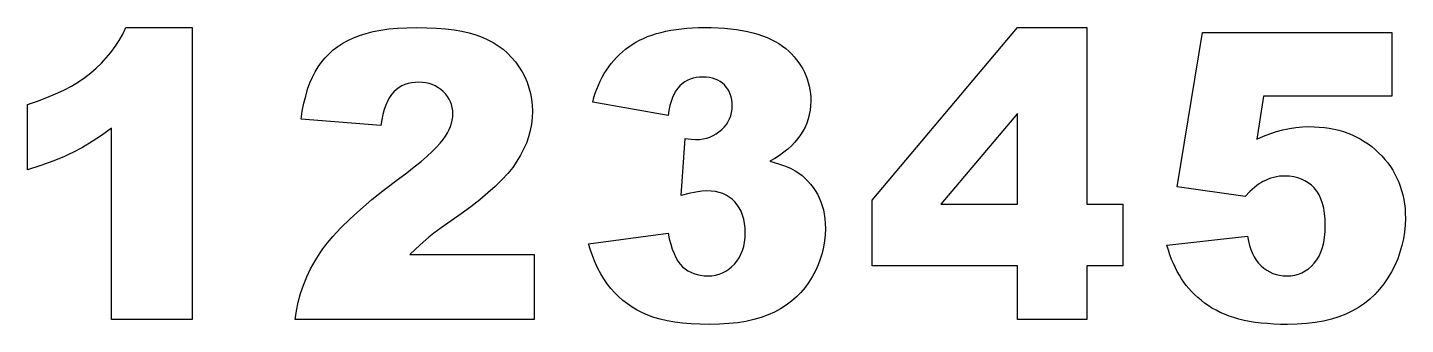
# Model space of a CAD drawing. Extents: x -46 to 96, y 11 to 42.
import ezdxf

# ---------------------------------------------------------------- set-up
doc = ezdxf.new("R2010")
doc.units = 0
doc.layers.add('Default_Layer', color=1, linetype='CONTINUOUS')

msp = doc.modelspace()

# ---------------------------------------------------------------- linework, layer by layer
at = {"layer": 'Default_Layer'}
for points in [[(-29.39, 41.62), (-29.39, 11.49), (-37.72, 11.49), (-37.72, 31.24), (-38.73, 30.5), (-39.71, 29.85), (-40.69, 29.26), (-41.64, 28.75), (-42.13, 28.51), (-42.64, 28.28), (-43.77, 27.82), (-45.01, 27.37), (-46.37, 26.93), (-46.37, 33.68), (-45.35, 34.03), (-44.39, 34.39), (-43.49, 34.77), (-42.64, 35.17), (-41.85, 35.59), (-41.13, 36.02), (-40.46, 36.47), (-39.85, 36.94), (-39.28, 37.42), (-38.75, 37.94), (-38.24, 38.49), (-37.77, 39.06), (-37.33, 39.66), (-36.93, 40.29), (-36.55, 40.94), (-36.21, 41.62), (-29.39, 41.62)], [(5.96, 11.49), (-18.74, 11.49), (-18.61, 12.39), (-18.42, 13.29), (-18.18, 14.17), (-17.88, 15.03), (-17.54, 15.89), (-17.14, 16.72), (-16.68, 17.55), (-16.17, 18.36), (-15.89, 18.77), (-15.57, 19.19), (-15.23, 19.61), (-14.86, 20.05), (-14.45, 20.49), (-14.02, 20.95), (-13.07, 21.88), (-12, 22.85), (-10.81, 23.86), (-9.51, 24.9), (-8.09, 25.98), (-7.22, 26.63), (-6.44, 27.24), (-5.74, 27.81), (-5.12, 28.34), (-4.58, 28.83), (-4.13, 29.28), (-3.75, 29.69), (-3.46, 30.06), (-3.22, 30.41), (-3.02, 30.75), (-2.84, 31.09), (-2.7, 31.42), (-2.59, 31.75), (-2.51, 32.08), (-2.46, 32.4), (-2.45, 32.71), (-2.46, 33.04), (-2.51, 33.36), (-2.59, 33.67), (-2.7, 33.96), (-2.84, 34.25), (-3.02, 34.51), (-3.22, 34.77), (-3.46, 35.02), (-3.71, 35.24), (-3.99, 35.44), (-4.27, 35.61), (-4.58, 35.74), (-4.9, 35.85), (-5.24, 35.92), (-5.59, 35.97), (-5.96, 35.99), (-6.35, 35.97), (-6.72, 35.92), (-7.07, 35.85), (-7.4, 35.74), (-7.71, 35.6), (-8.01, 35.43), (-8.29, 35.23), (-8.55, 34.99), (-8.79, 34.72), (-9.01, 34.4), (-9.2, 34.04), (-9.38, 33.63), (-9.54, 33.16), (-9.67, 32.66), (-9.79, 32.1), (-9.89, 31.5), (-18.13, 32.16), (-18, 33.01), (-17.84, 33.81), (-17.65, 34.56), (-17.45, 35.26), (-17.21, 35.91), (-16.95, 36.52), (-16.66, 37.07), (-16.35, 37.58), (-16.01, 38.06), (-15.64, 38.5), (-15.24, 38.92), (-14.8, 39.31), (-14.33, 39.67), (-13.82, 40), (-13.29, 40.3), (-12.72, 40.57), (-12.1, 40.82), (-11.42, 41.03), (-10.69, 41.21), (-9.9, 41.36), (-9.06, 41.48), (-8.16, 41.56), (-7.2, 41.61), (-6.19, 41.62), (-5.13, 41.61), (-4.13, 41.56), (-3.2, 41.49), (-2.33, 41.38), (-1.51, 41.24), (-0.76, 41.07), (-0.07, 40.87), (0.57, 40.63), (1.16, 40.37), (1.71, 40.07), (2.24, 39.74), (2.73, 39.38), (3.19, 38.98), (3.61, 38.55), (4.01, 38.08), (4.37, 37.58), (4.69, 37.06), (4.98, 36.53), (5.22, 35.98), (5.41, 35.41), (5.56, 34.83), (5.67, 34.24), (5.74, 33.62), (5.76, 32.99), (5.74, 32.32), (5.66, 31.65), (5.54, 31), (5.36, 30.35), (5.14, 29.7), (4.86, 29.07), (4.54, 28.44), (4.16, 27.82), (3.73, 27.19), (3.21, 26.56), (2.61, 25.9), (1.93, 25.23), (1.17, 24.55), (0.33, 23.85), (-0.59, 23.13), (-1.6, 22.4), (-3.67, 20.94), (-4.41, 20.4), (-4.93, 20), (-5.84, 19.2), (-6.89, 18.2), (5.96, 18.2), (5.96, 11.49)], [(19.77, 32.55), (11.99, 33.94), (12.12, 34.4), (12.26, 34.85), (12.42, 35.28), (12.59, 35.69), (12.77, 36.1), (12.97, 36.49), (13.18, 36.87), (13.4, 37.23), (13.64, 37.58), (13.9, 37.91), (14.16, 38.24), (14.45, 38.54), (14.74, 38.84), (15.05, 39.12), (15.37, 39.39), (15.71, 39.64), (16.06, 39.88), (16.44, 40.11), (16.83, 40.32), (17.24, 40.51), (17.66, 40.69), (18.11, 40.85), (18.57, 41), (19.05, 41.13), (19.55, 41.25), (20.06, 41.35), (20.6, 41.43), (21.15, 41.5), (21.72, 41.56), (22.3, 41.59), (22.91, 41.62), (23.53, 41.62), (24.24, 41.62), (24.93, 41.59), (25.59, 41.55), (26.23, 41.49), (26.84, 41.41), (27.43, 41.32), (27.99, 41.21), (28.53, 41.08), (29.04, 40.94), (29.53, 40.78), (29.99, 40.6), (30.43, 40.41), (30.84, 40.2), (31.22, 39.97), (31.58, 39.72), (31.92, 39.46), (32.23, 39.19), (32.53, 38.9), (32.8, 38.61), (33.05, 38.31), (33.28, 38), (33.5, 37.68), (33.69, 37.36), (33.86, 37.02), (34.01, 36.68), (34.14, 36.32), (34.25, 35.96), (34.35, 35.59), (34.42, 35.21), (34.47, 34.83), (34.5, 34.43), (34.51, 34.02), (34.49, 33.55), (34.44, 33.09), (34.36, 32.64), (34.24, 32.2), (34.1, 31.77), (33.92, 31.35), (33.7, 30.94), (33.46, 30.55), (33.18, 30.16), (32.86, 29.79), (32.52, 29.43), (32.14, 29.09), (31.72, 28.75), (31.28, 28.43), (30.8, 28.12), (30.28, 27.82), (31.09, 27.6), (31.8, 27.36), (32.41, 27.1), (32.67, 26.97), (32.91, 26.83), (33.27, 26.59), (33.61, 26.34), (33.92, 26.06), (34.22, 25.77), (34.49, 25.46), (34.75, 25.13), (34.98, 24.79), (35.19, 24.42), (35.39, 24.05), (35.56, 23.65), (35.7, 23.23), (35.82, 22.8), (35.91, 22.35), (35.97, 21.88), (36.01, 21.39), (36.02, 20.89), (36, 20.24), (35.94, 19.6), (35.83, 18.97), (35.68, 18.35), (35.49, 17.73), (35.26, 17.12), (34.99, 16.51), (34.67, 15.91), (34.31, 15.34), (33.92, 14.8), (33.49, 14.29), (33.02, 13.82), (32.51, 13.38), (31.97, 12.97), (31.39, 12.59), (30.77, 12.25), (30.11, 11.96), (29.39, 11.7), (28.63, 11.48), (27.82, 11.3), (26.96, 11.16), (26.05, 11.06), (25.09, 11), (24.08, 10.98), (23.09, 11), (22.16, 11.04), (21.28, 11.11), (20.46, 11.22), (19.69, 11.35), (18.97, 11.52), (18.3, 11.71), (17.69, 11.93), (17.12, 12.18), (16.58, 12.46), (16.06, 12.77), (15.57, 13.1), (15.1, 13.46), (14.66, 13.85), (14.24, 14.26), (13.85, 14.7), (13.49, 15.17), (13.14, 15.68), (12.82, 16.21), (12.52, 16.77), (12.25, 17.36), (11.99, 17.98), (11.76, 18.63), (11.54, 19.31), (19.77, 20.4), (19.9, 19.8), (20.05, 19.25), (20.21, 18.75), (20.39, 18.29), (20.58, 17.88), (20.79, 17.52), (21.02, 17.21), (21.27, 16.94), (21.53, 16.72), (21.82, 16.53), (22.12, 16.37), (22.43, 16.23), (22.77, 16.13), (23.12, 16.05), (23.49, 16.01), (23.87, 15.99), (24.28, 16.01), (24.67, 16.07), (25.04, 16.16), (25.39, 16.3), (25.73, 16.47), (26.04, 16.68), (26.34, 16.92), (26.62, 17.21), (26.88, 17.52), (27.11, 17.86), (27.3, 18.23), (27.46, 18.62), (27.58, 19.04), (27.67, 19.48), (27.72, 19.95), (27.74, 20.44), (27.72, 20.94), (27.67, 21.41), (27.58, 21.86), (27.47, 22.27), (27.32, 22.66), (27.13, 23.01), (26.92, 23.34), (26.66, 23.63), (26.39, 23.9), (26.09, 24.13), (25.77, 24.32), (25.42, 24.48), (25.05, 24.61), (24.66, 24.7), (24.24, 24.75), (23.79, 24.77), (23.26, 24.74), (22.64, 24.65), (21.93, 24.49), (21.13, 24.28), (21.55, 30.16), (22.16, 30.09), (22.62, 30.06), (23.02, 30.08), (23.4, 30.13), (23.76, 30.21), (24.1, 30.32), (24.43, 30.47), (24.74, 30.64), (25.03, 30.85), (25.31, 31.09), (25.57, 31.36), (25.79, 31.63), (25.98, 31.92), (26.13, 32.22), (26.25, 32.53), (26.33, 32.86), (26.38, 33.19), (26.4, 33.54), (26.39, 33.87), (26.35, 34.18), (26.29, 34.48), (26.2, 34.76), (26.09, 35.02), (25.95, 35.26), (25.78, 35.49), (25.59, 35.7), (25.38, 35.89), (25.15, 36.06), (24.9, 36.2), (24.63, 36.31), (24.35, 36.4), (24.04, 36.46), (23.71, 36.5), (23.37, 36.51), (23.01, 36.5), (22.68, 36.46), (22.35, 36.39), (22.05, 36.29), (21.76, 36.16), (21.49, 36.01), (21.24, 35.83), (21, 35.62), (20.79, 35.38), (20.59, 35.1), (20.4, 34.78), (20.24, 34.42), (20.1, 34.01), (19.97, 33.57), (19.86, 33.08), (19.77, 32.55)], [(55.86, 17.02), (40.86, 17.02), (40.86, 23.8), (55.86, 41.62), (63.03, 41.62), (63.03, 23.41), (66.75, 23.41), (66.75, 17.02), (63.03, 17.02), (63.03, 11.49), (55.86, 11.49), (55.86, 17.02)], [(74.96, 41.12), (94.51, 41.12), (94.51, 34.55), (81.27, 34.55), (80.56, 30.1), (81.25, 30.41), (81.92, 30.67), (82.6, 30.89), (83.27, 31.07), (83.94, 31.21), (84.61, 31.32), (85.28, 31.38), (85.94, 31.4), (86.49, 31.39), (87.02, 31.35), (87.55, 31.3), (88.06, 31.23), (88.55, 31.13), (89.04, 31.02), (89.51, 30.88), (89.96, 30.72), (90.41, 30.55), (90.84, 30.35), (91.26, 30.13), (91.66, 29.88), (92.06, 29.62), (92.44, 29.34), (92.8, 29.03), (93.15, 28.71), (93.49, 28.37), (93.8, 28.01), (94.09, 27.65), (94.37, 27.28), (94.61, 26.89), (94.84, 26.5), (95.05, 26.09), (95.23, 25.67), (95.39, 25.24), (95.53, 24.8), (95.65, 24.35), (95.75, 23.89), (95.83, 23.42), (95.88, 22.94), (95.91, 22.44), (95.92, 21.94), (95.9, 21.22), (95.83, 20.52), (95.72, 19.82), (95.56, 19.12), (95.36, 18.44), (95.12, 17.76), (94.82, 17.08), (94.49, 16.42), (94.12, 15.78), (93.7, 15.17), (93.26, 14.61), (92.77, 14.08), (92.25, 13.6), (91.68, 13.15), (91.08, 12.74), (90.45, 12.38), (89.77, 12.05), (89.05, 11.77), (88.28, 11.53), (87.47, 11.33), (86.61, 11.18), (85.7, 11.07), (84.75, 11), (83.75, 10.98), (83.03, 10.99), (82.34, 11.02), (81.67, 11.06), (81.03, 11.12), (80.41, 11.19), (79.82, 11.29), (79.26, 11.4), (78.72, 11.53), (78.21, 11.68), (77.72, 11.84), (77.24, 12.03), (76.79, 12.22), (76.36, 12.44), (75.94, 12.67), (75.54, 12.92), (75.16, 13.18), (74.81, 13.47), (74.47, 13.76), (74.15, 14.06), (73.84, 14.37), (73.56, 14.68), (73.29, 15.01), (73.03, 15.35), (72.8, 15.69), (72.58, 16.05), (72.36, 16.43), (72.16, 16.83), (71.96, 17.26), (71.78, 17.7), (71.6, 18.17), (71.44, 18.66), (71.28, 19.17), (79.61, 20.08), (79.7, 19.59), (79.81, 19.14), (79.95, 18.71), (80.12, 18.31), (80.31, 17.95), (80.52, 17.61), (80.76, 17.3), (81.03, 17.02), (81.31, 16.78), (81.61, 16.57), (81.92, 16.4), (82.24, 16.25), (82.58, 16.14), (82.93, 16.06), (83.3, 16.01), (83.67, 15.99), (84.09, 16.01), (84.49, 16.07), (84.88, 16.18), (85.24, 16.32), (85.58, 16.5), (85.91, 16.72), (86.22, 16.98), (86.5, 17.29), (86.77, 17.64), (87, 18.02), (87.19, 18.45), (87.35, 18.92), (87.48, 19.43), (87.56, 19.97), (87.62, 20.56), (87.64, 21.19), (87.62, 21.83), (87.56, 22.42), (87.48, 22.98), (87.35, 23.48), (87.19, 23.95), (87, 24.36), (86.77, 24.74), (86.5, 25.07), (86.21, 25.36), (85.89, 25.61), (85.55, 25.82), (85.18, 25.99), (84.8, 26.13), (84.38, 26.23), (83.95, 26.28), (83.49, 26.3), (83.19, 26.29), (82.9, 26.27), (82.61, 26.22), (82.32, 26.16), (82.03, 26.07), (81.75, 25.97), (81.47, 25.85), (81.19, 25.72), (80.98, 25.6), (80.76, 25.46), (80.32, 25.12), (79.85, 24.69), (79.37, 24.18), (72.35, 25.19), (74.96, 41.12)], [(55.86, 23.41), (55.86, 32.74), (47.93, 23.41), (55.86, 23.41)]]:
    msp.add_lwpolyline(points, close=True, dxfattribs=at)

doc.saveas('drawing.dxf')
